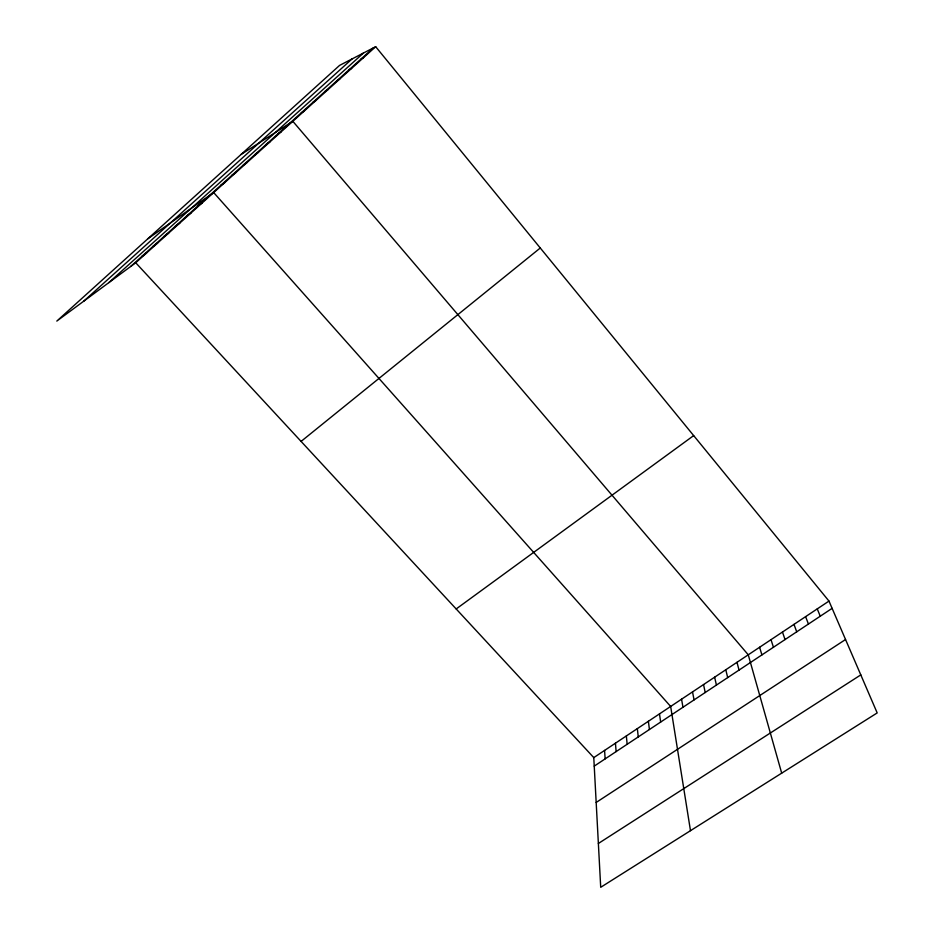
<?xml version="1.0" encoding="UTF-8"?>
<svg xmlns="http://www.w3.org/2000/svg" width="934" height="934" viewBox="0 0 934 934"><rect width="100%" height="100%" fill="white"/><g stroke="black" fill="none" stroke-linecap="round" stroke-linejoin="round"><path stroke-width="1.4" d="M83.897 301.063L352.048 58.947M108.858 282.605L363.489 53.016M130.667 266.494L373.39 47.879M135.722 262.758L375.678 46.7L828.983 601.087L877.189 712.922L600.714 887.3L593.779 757.614L135.722 262.758L56.811 321.086L339.544 65.427L375.678 46.7M301.087 441.408L540.272 248M141.699 256.546L146.638 252.927M152.814 246.541L157.636 243.027M456.177 608.956L693.67 435.606M163.999 236.465L168.692 233.068M175.253 226.332L179.83 223.039M186.59 216.128L191.038 212.94M197.996 205.854L202.316 202.783M147.829 238.777L213.676 192.567L670.659 706.454L690.483 830.676M220.693 185.411L224.767 182.574M231.982 175.242L235.928 172.521M243.342 165.003L247.16 162.411M254.784 154.705L258.473 152.23M593.779 757.614L828.983 601.087M266.295 144.338L269.856 141.98M594.234 766.114L832.112 608.349M277.877 133.901L281.309 131.671M596.172 802.458L845.55 639.51M241.065 154.472L292.832 121.292L748.262 654.816L781.688 773.154M598.367 843.484L860.798 674.897M301.285 112.827L304.437 110.842M313.1 102.18L316.112 100.323M324.997 91.462L327.869 89.746M336.976 80.674L339.707 79.086M349.036 69.816L351.616 68.369M361.166 58.889L363.606 57.569M817.262 608.898L820.25 616.218M805.598 616.662L808.447 624.052M793.993 624.379L796.714 631.828M782.47 632.049L785.039 639.568M771.005 639.685L773.445 647.262M759.599 647.262L761.911 654.909M736.984 662.311L739.039 670.075M725.776 669.771L727.691 677.594M714.627 677.197L716.425 685.077M703.547 684.564L705.205 692.514M692.526 691.907L694.067 699.905M681.563 699.204L682.976 707.26M659.486 713.891L660.653 722.052M648.383 721.281L649.422 729.501M637.338 728.625L638.261 736.914M626.352 735.934L627.158 744.27M615.436 743.207L616.125 751.59M604.578 750.434L605.139 758.875"/></g></svg>
